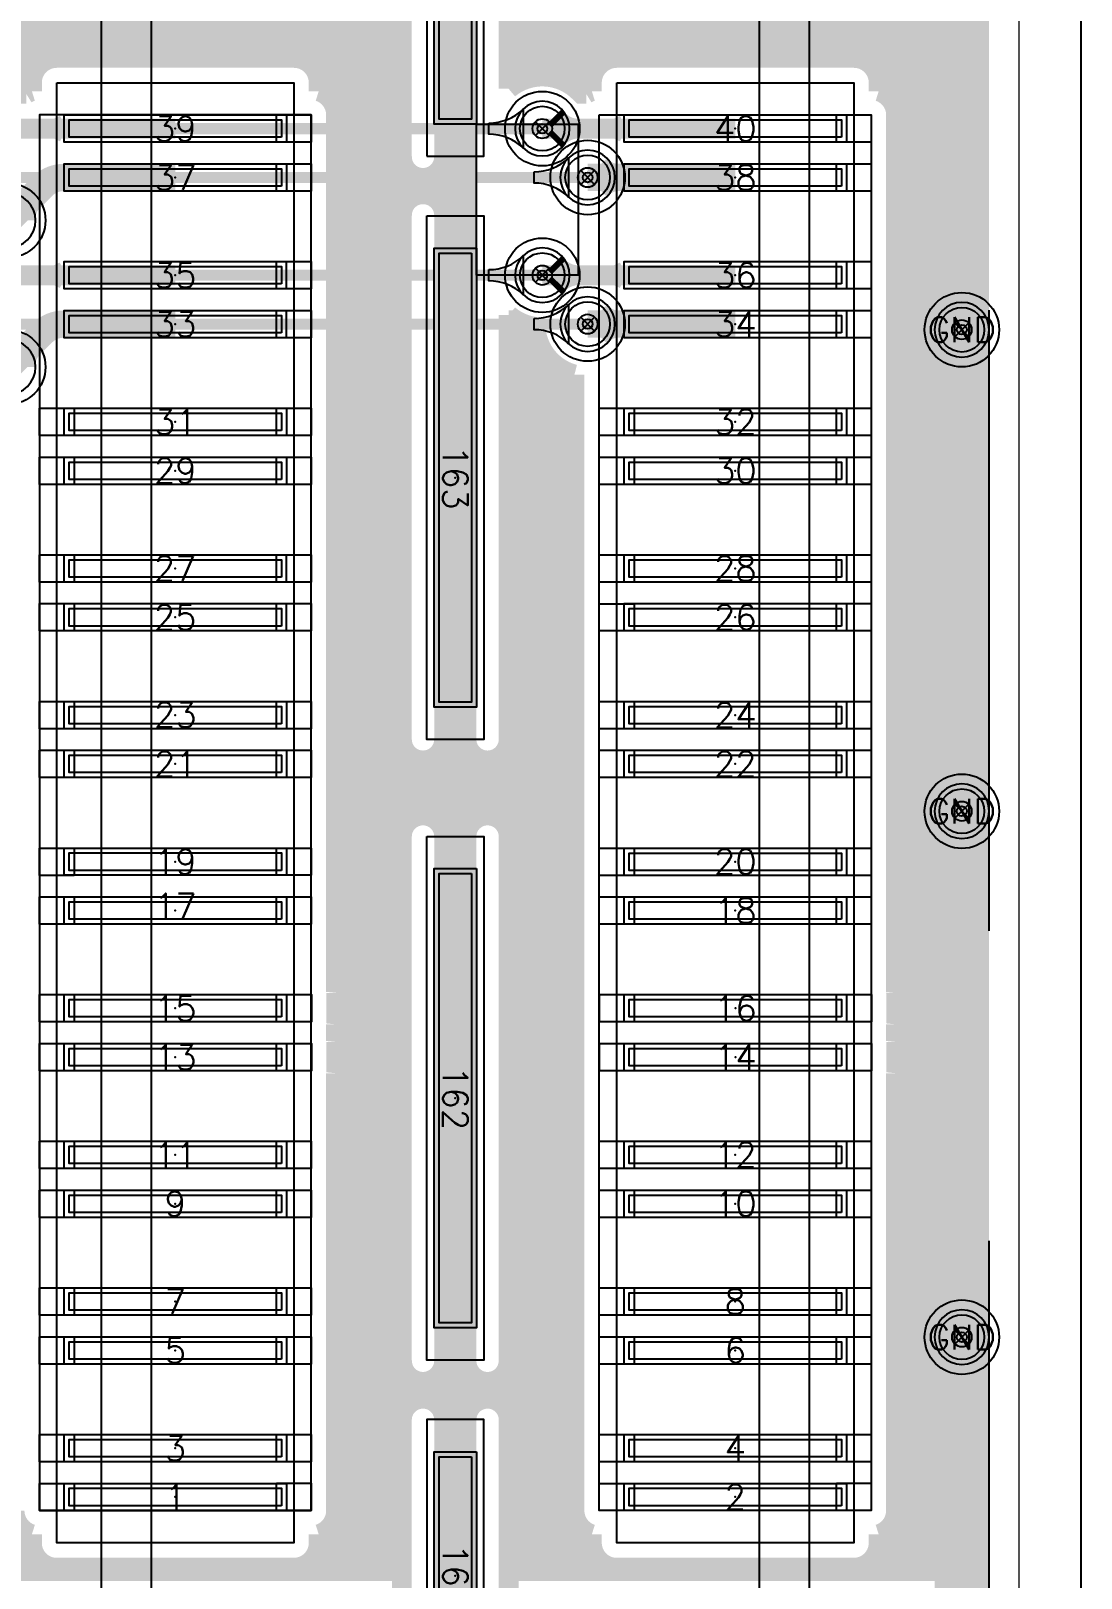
# Model space of a CAD drawing. Header units: inches. Extents: x -0.61 to 6.05, y -1.38 to 3.07.
# Drawn here: x 1.602 to 2.025, y 0.144 to 0.768 of the extents above; entities that cross this region are included whole.
import ezdxf
from ezdxf.enums import TextEntityAlignment as Align

# ---------------------------------------------------------------- set-up
doc = ezdxf.new("R2010")
doc.units = ezdxf.units.IN
doc.header["$MEASUREMENT"] = 0
for name, pattern in [('DASHED2', [0.375, 0.25, -0.125]), ('FILLPOLY', [101, 100, 1]), ('FILLPOLYEX', [101, 100, 1]), ('FILLPOLYIN', [101, 100, 1])]:
    doc.linetypes.add(name, pattern=pattern)
for name, color, linetype in [('COM-FS', 7, 'Continuous'), ('FAB', 5, 'Continuous'), ('GE-FS', 5, 'Continuous'), ('GP-FS', 5, 'Continuous'), ('guide_4mil', 7, 'Continuous'), ('HOL', 3, 'Continuous'), ('KO-FS', 7, 'Continuous'), ('LND-FS', 5, 'Continuous'), ('MSK-FS', 6, 'Continuous'), ('NET', 7, 'Continuous'), ('NUM-FS', 7, 'Continuous'), ('PAD-CM', 14, 'Continuous'), ('PCB', 6, 'Continuous'), ('POP-CM', 5, 'Continuous'), ('POP_OUTLINE', 7, 'Continuous'), ('PST-FS', 30, 'Continuous'), ('REF-FS', 7, 'Continuous'), ('scratch', 252, 'DASHED2'), ('STF-01-NS', 30, 'Continuous'), ('TEA-FS', 143, 'Continuous'), ('TEA-NS', 13, 'Continuous'), ('TIE-FS', 5, 'Continuous'), ('TRA-FS', 5, 'Continuous'), ('TRA-NS', 1, 'Continuous'), ('VIA', 7, 'Continuous')]:
    doc.layers.add(name, color=color, linetype=linetype)
doc.styles.get("Standard").update_dxf_attribs({"font": 'romans.shx'})

# ---------------------------------------------------------------- blocks, each defined once
blk = doc.blocks.new('LND-FS-4-D0895-D011')
at = {"layer": 'LND-FS', "linetype": 'Continuous'}
blk.add_lwpolyline([(-0.04475, -0.0055), (0.04475, -0.0055), (0.04475, 0.0055), (-0.04475, 0.0055)], close=True, dxfattribs=at)
blk.add_point((0, 0), dxfattribs=at)
at = {"layer": 'PST-FS', "linetype": 'Continuous'}
blk.add_lwpolyline([(-0.04275, -0.0035), (0.04275, -0.0035), (0.04275, 0.0035), (-0.04275, 0.0035)], close=True, dxfattribs=at)
blk = doc.blocks.new('LND-FS-4-D1-D017')
at = {"layer": 'LND-FS', "linetype": 'Continuous'}
blk.add_lwpolyline([(-0.05, -0.0085), (0.05, -0.0085), (0.05, 0.0085), (-0.05, 0.0085)], close=True, dxfattribs=at)
blk.add_point((0, 0), dxfattribs=at)
at = {"layer": 'PST-FS', "linetype": 'Continuous'}
blk.add_lwpolyline([(-0.048, -0.0065), (0.048, -0.0065), (0.048, 0.0065), (-0.048, 0.0065)], close=True, dxfattribs=at)
blk = doc.blocks.new('LND-FS-4-D185-D017')
at = {"layer": 'LND-FS', "linetype": 'Continuous'}
blk.add_lwpolyline([(-0.0925, -0.0085), (0.0925, -0.0085), (0.0925, 0.0085), (-0.0925, 0.0085)], close=True, dxfattribs=at)
blk.add_point((0, 0), dxfattribs=at)
at = {"layer": 'PST-FS', "linetype": 'Continuous'}
blk.add_lwpolyline([(-0.0905, -0.0065), (0.0905, -0.0065), (0.0905, 0.0065), (-0.0905, 0.0065)], close=True, dxfattribs=at)
blk = doc.blocks.new('PIN-FS-V')
at = {"layer": 'NUM-FS', "linetype": 'Continuous'}
blk.add_attdef('PIN', text='', height=0.03, dxfattribs=at).set_placement((0, 0), align=Align.MIDDLE)
blk = doc.blocks.new('ASP-122953-01-FS')
at = {"layer": 'COM-FS'}
blk.add_lwpolyline([(-1.20625, 0.1425), (1.20625, 0.1425), (1.20625, -0.1425), (-1.20625, -0.1425), (-1.20625, 0.1425)], dxfattribs=at)
blk.add_lwpolyline([(-1.18625, -0.1225), (1.18625, -0.1225), (1.18625, 0.0725), (1.13625, 0.1225), (-1.13625, 0.1225), (-1.18625, 0.0725)], close=True, dxfattribs=at)
at = {"layer": 'MSK-FS'}
for points in [[(0.50336, 0.065), (0.50336, 0.1605), (1.09167, 0.1605), (1.09167, 0.065)], [(0.533, -0.0115), (0.533, 0.0115), (0.407, 0.0115), (0.407, -0.0115)], [(0.557, -0.0115), (0.557, 0.0115), (0.768, 0.0115), (0.768, -0.0115)], [(0.807, -0.0115), (0.807, 0.0115), (1.018, 0.0115), (1.018, -0.0115)], [(1.168, -0.0115), (1.168, 0.0115), (1.042, 0.0115), (1.042, -0.0115)], [(0.50336, -0.1605), (0.50336, -0.065), (1.09167, -0.065), (1.09167, -0.1605)]]:
    blk.add_lwpolyline(points, close=True, dxfattribs=at)
at = {"layer": 'LND-FS', "xscale": -1}
for name, p, rotation in [('LND-FS-4-D0895-D011', (0.52186, 0.11275), 90), ('LND-FS-4-D0895-D011', (0.54154, 0.11275), 90), ('LND-FS-4-D0895-D011', (0.58093, 0.11275), 90), ('LND-FS-4-D0895-D011', (0.60061, 0.11275), 90), ('LND-FS-4-D0895-D011', (0.64, 0.11275), 90), ('LND-FS-4-D0895-D011', (0.65969, 0.11275), 90), ('LND-FS-4-D0895-D011', (0.69907, 0.11275), 90), ('LND-FS-4-D0895-D011', (0.71875, 0.11275), 90), ('LND-FS-4-D0895-D011', (0.75814, 0.11275), 90), ('LND-FS-4-D0895-D011', (0.77782, 0.11275), 90), ('LND-FS-4-D0895-D011', (0.81721, 0.11275), 90), ('LND-FS-4-D0895-D011', (0.83689, 0.11275), 90), ('LND-FS-4-D0895-D011', (0.87628, 0.1128), 90), ('LND-FS-4-D0895-D011', (0.89596, 0.1128), 90), ('LND-FS-4-D0895-D011', (0.93534, 0.11275), 90), ('LND-FS-4-D0895-D011', (0.95503, 0.11275), 90), ('LND-FS-4-D0895-D011', (0.99441, 0.11275), 90), ('LND-FS-4-D0895-D011', (1.0141, 0.11275), 90), ('LND-FS-4-D0895-D011', (1.05348, 0.11275), 90), ('LND-FS-4-D0895-D011', (1.07317, 0.11275), 90), ('LND-FS-4-D1-D017', (0.47, 0), 180), ('LND-FS-4-D185-D017', (0.6625, 0), 180), ('LND-FS-4-D185-D017', (0.9125, 0), 180), ('LND-FS-4-D1-D017', (1.105, 0), 180), ('LND-FS-4-D0895-D011', (0.52186, -0.11275), 90), ('LND-FS-4-D0895-D011', (0.54154, -0.11275), 90), ('LND-FS-4-D0895-D011', (0.58093, -0.1128), 90), ('LND-FS-4-D0895-D011', (0.60062, -0.1128), 90), ('LND-FS-4-D0895-D011', (0.64, -0.11275), 90), ('LND-FS-4-D0895-D011', (0.65969, -0.11275), 90), ('LND-FS-4-D0895-D011', (0.69907, -0.1128), 90), ('LND-FS-4-D0895-D011', (0.71875, -0.1128), 90), ('LND-FS-4-D0895-D011', (0.75813, -0.11275), 90), ('LND-FS-4-D0895-D011', (0.77782, -0.11275), 90), ('LND-FS-4-D0895-D011', (0.8172, -0.11275), 90), ('LND-FS-4-D0895-D011', (0.83689, -0.11275), 90), ('LND-FS-4-D0895-D011', (0.87628, -0.11275), 90), ('LND-FS-4-D0895-D011', (0.89596, -0.11275), 90), ('LND-FS-4-D0895-D011', (0.93534, -0.11275), 90), ('LND-FS-4-D0895-D011', (0.95503, -0.11275), 90), ('LND-FS-4-D0895-D011', (0.99441, -0.11275), 90), ('LND-FS-4-D0895-D011', (1.0141, -0.11275), 90), ('LND-FS-4-D0895-D011', (1.05348, -0.11275), 90), ('LND-FS-4-D0895-D011', (1.07317, -0.11275), 90)]:
    blk.add_blockref(name, p, dxfattribs=dict(at, rotation=rotation))
at = {"layer": 'NUM-FS'}
ref = blk.add_blockref('PIN-FS-V', (0.52186, 0.11275), dxfattribs=dict(at, xscale=-1, rotation=270))
ref.add_attrib('PIN', '40', dxfattribs={"height": 0.01, "rotation": 90}).set_placement((0.52186, 0.11275), align=Align.MIDDLE)
ref = blk.add_blockref('PIN-FS-V', (0.54154, 0.11275), dxfattribs=dict(at, xscale=-1, rotation=270))
ref.add_attrib('PIN', '38', dxfattribs={"height": 0.01, "rotation": 90}).set_placement((0.54154, 0.11275), align=Align.MIDDLE)
ref = blk.add_blockref('PIN-FS-V', (0.58093, 0.11275), dxfattribs=dict(at, xscale=-1, rotation=270))
ref.add_attrib('PIN', '36', dxfattribs={"height": 0.01, "rotation": 90}).set_placement((0.58093, 0.11275), align=Align.MIDDLE)
ref = blk.add_blockref('PIN-FS-V', (0.60061, 0.11275), dxfattribs=dict(at, xscale=-1, rotation=270))
ref.add_attrib('PIN', '34', dxfattribs={"height": 0.01, "rotation": 90}).set_placement((0.60061, 0.11275), align=Align.MIDDLE)
ref = blk.add_blockref('PIN-FS-V', (0.64, 0.11275), dxfattribs=dict(at, xscale=-1, rotation=270))
ref.add_attrib('PIN', '32', dxfattribs={"height": 0.01, "rotation": 90}).set_placement((0.64, 0.11275), align=Align.MIDDLE)
ref = blk.add_blockref('PIN-FS-V', (0.65969, 0.11275), dxfattribs=dict(at, xscale=-1, rotation=270))
ref.add_attrib('PIN', '30', dxfattribs={"height": 0.01, "rotation": 90}).set_placement((0.65969, 0.11275), align=Align.MIDDLE)
ref = blk.add_blockref('PIN-FS-V', (0.69907, 0.11275), dxfattribs=dict(at, xscale=-1, rotation=270))
ref.add_attrib('PIN', '28', dxfattribs={"height": 0.01, "rotation": 90}).set_placement((0.69907, 0.11275), align=Align.MIDDLE)
ref = blk.add_blockref('PIN-FS-V', (0.71875, 0.11275), dxfattribs=dict(at, xscale=-1, rotation=270))
ref.add_attrib('PIN', '26', dxfattribs={"height": 0.01, "rotation": 90}).set_placement((0.71875, 0.11275), align=Align.MIDDLE)
ref = blk.add_blockref('PIN-FS-V', (0.75814, 0.11275), dxfattribs=dict(at, xscale=-1, rotation=270))
ref.add_attrib('PIN', '24', dxfattribs={"height": 0.01, "rotation": 90}).set_placement((0.75814, 0.11275), align=Align.MIDDLE)
ref = blk.add_blockref('PIN-FS-V', (0.77782, 0.11275), dxfattribs=dict(at, xscale=-1, rotation=270))
ref.add_attrib('PIN', '22', dxfattribs={"height": 0.01, "rotation": 90}).set_placement((0.77782, 0.11275), align=Align.MIDDLE)
ref = blk.add_blockref('PIN-FS-V', (0.81721, 0.11275), dxfattribs=dict(at, xscale=-1, rotation=270))
ref.add_attrib('PIN', '20', dxfattribs={"height": 0.01, "rotation": 90}).set_placement((0.81721, 0.11275), align=Align.MIDDLE)
ref = blk.add_blockref('PIN-FS-V', (0.83689, 0.11275), dxfattribs=dict(at, xscale=-1, rotation=270))
ref.add_attrib('PIN', '18', dxfattribs={"height": 0.01, "rotation": 90}).set_placement((0.83689, 0.11275), align=Align.MIDDLE)
ref = blk.add_blockref('PIN-FS-V', (0.87628, 0.1128), dxfattribs=dict(at, xscale=-1, rotation=270))
ref.add_attrib('PIN', '16', dxfattribs={"height": 0.01, "rotation": 90}).set_placement((0.87628, 0.1128), align=Align.MIDDLE)
ref = blk.add_blockref('PIN-FS-V', (0.89596, 0.1128), dxfattribs=dict(at, xscale=-1, rotation=270))
ref.add_attrib('PIN', '14', dxfattribs={"height": 0.01, "rotation": 90}).set_placement((0.89596, 0.1128), align=Align.MIDDLE)
ref = blk.add_blockref('PIN-FS-V', (0.93534, 0.11275), dxfattribs=dict(at, xscale=-1, rotation=270))
ref.add_attrib('PIN', '12', dxfattribs={"height": 0.01, "rotation": 90}).set_placement((0.93534, 0.11275), align=Align.MIDDLE)
ref = blk.add_blockref('PIN-FS-V', (0.95503, 0.11275), dxfattribs=dict(at, xscale=-1, rotation=270))
ref.add_attrib('PIN', '10', dxfattribs={"height": 0.01, "rotation": 90}).set_placement((0.95503, 0.11275), align=Align.MIDDLE)
ref = blk.add_blockref('PIN-FS-V', (0.99441, 0.11275), dxfattribs=dict(at, xscale=-1, rotation=270))
ref.add_attrib('PIN', '8', dxfattribs={"height": 0.01, "rotation": 90}).set_placement((0.99441, 0.11275), align=Align.MIDDLE)
ref = blk.add_blockref('PIN-FS-V', (1.0141, 0.11275), dxfattribs=dict(at, xscale=-1, rotation=270))
ref.add_attrib('PIN', '6', dxfattribs={"height": 0.01, "rotation": 90}).set_placement((1.0141, 0.11275), align=Align.MIDDLE)
ref = blk.add_blockref('PIN-FS-V', (1.05348, 0.11275), dxfattribs=dict(at, xscale=-1, rotation=270))
ref.add_attrib('PIN', '4', dxfattribs={"height": 0.01, "rotation": 90}).set_placement((1.05348, 0.11275), align=Align.MIDDLE)
ref = blk.add_blockref('PIN-FS-V', (1.07317, 0.11275), dxfattribs=dict(at, xscale=-1, rotation=270))
ref.add_attrib('PIN', '2', dxfattribs={"height": 0.01, "rotation": 90}).set_placement((1.07317, 0.11275), align=Align.MIDDLE)
ref = blk.add_blockref('PIN-FS-V', (0.6625, 0), dxfattribs=dict(at, xscale=-1))
ref.add_attrib('PIN', '163', dxfattribs={"height": 0.01}).set_placement((0.6625, 0), align=Align.MIDDLE)
ref = blk.add_blockref('PIN-FS-V', (0.9125, 0), dxfattribs=dict(at, xscale=-1))
ref.add_attrib('PIN', '162', dxfattribs={"height": 0.01}).set_placement((0.9125, 0), align=Align.MIDDLE)
ref = blk.add_blockref('PIN-FS-V', (1.105, 0), dxfattribs=dict(at, xscale=-1))
ref.add_attrib('PIN', '161', dxfattribs={"height": 0.01}).set_placement((1.105, 0), align=Align.MIDDLE)
ref = blk.add_blockref('PIN-FS-V', (0.52186, -0.11275), dxfattribs=dict(at, xscale=-1, rotation=270))
ref.add_attrib('PIN', '39', dxfattribs={"height": 0.01, "rotation": 90}).set_placement((0.52186, -0.11275), align=Align.MIDDLE)
ref = blk.add_blockref('PIN-FS-V', (0.54154, -0.11275), dxfattribs=dict(at, xscale=-1, rotation=270))
ref.add_attrib('PIN', '37', dxfattribs={"height": 0.01, "rotation": 90}).set_placement((0.54154, -0.11275), align=Align.MIDDLE)
ref = blk.add_blockref('PIN-FS-V', (0.58093, -0.1128), dxfattribs=dict(at, xscale=-1, rotation=270))
ref.add_attrib('PIN', '35', dxfattribs={"height": 0.01, "rotation": 90}).set_placement((0.58093, -0.1128), align=Align.MIDDLE)
ref = blk.add_blockref('PIN-FS-V', (0.60062, -0.1128), dxfattribs=dict(at, xscale=-1, rotation=270))
ref.add_attrib('PIN', '33', dxfattribs={"height": 0.01, "rotation": 90}).set_placement((0.60062, -0.1128), align=Align.MIDDLE)
ref = blk.add_blockref('PIN-FS-V', (0.65969, -0.11275), dxfattribs=dict(at, xscale=-1, rotation=270))
ref.add_attrib('PIN', '29', dxfattribs={"height": 0.01, "rotation": 90}).set_placement((0.65969, -0.11275), align=Align.MIDDLE)
ref = blk.add_blockref('PIN-FS-V', (0.69907, -0.1128), dxfattribs=dict(at, xscale=-1, rotation=270))
ref.add_attrib('PIN', '27', dxfattribs={"height": 0.01, "rotation": 90}).set_placement((0.69907, -0.1128), align=Align.MIDDLE)
ref = blk.add_blockref('PIN-FS-V', (0.71875, -0.1128), dxfattribs=dict(at, xscale=-1, rotation=270))
ref.add_attrib('PIN', '25', dxfattribs={"height": 0.01, "rotation": 90}).set_placement((0.71875, -0.1128), align=Align.MIDDLE)
ref = blk.add_blockref('PIN-FS-V', (0.75805, -0.11275), dxfattribs=dict(at, xscale=-1, rotation=270))
ref.add_attrib('PIN', '23', dxfattribs={"height": 0.01, "rotation": 90}).set_placement((0.75805, -0.11275), align=Align.MIDDLE)
ref = blk.add_blockref('PIN-FS-V', (0.8172, -0.11275), dxfattribs=dict(at, xscale=-1, rotation=270))
ref.add_attrib('PIN', '19', dxfattribs={"height": 0.01, "rotation": 90}).set_placement((0.8172, -0.11275), align=Align.MIDDLE)
ref = blk.add_blockref('PIN-FS-V', (0.83497, -0.11275), dxfattribs=dict(at, xscale=-1, rotation=270))
ref.add_attrib('PIN', '17', dxfattribs={"height": 0.01, "rotation": 90}).set_placement((0.83497, -0.11275), align=Align.MIDDLE)
ref = blk.add_blockref('PIN-FS-V', (0.87628, -0.11275), dxfattribs=dict(at, xscale=-1, rotation=270))
ref.add_attrib('PIN', '15', dxfattribs={"height": 0.01, "rotation": 90}).set_placement((0.87628, -0.11275), align=Align.MIDDLE)
ref = blk.add_blockref('PIN-FS-V', (0.89596, -0.11275), dxfattribs=dict(at, xscale=-1, rotation=270))
ref.add_attrib('PIN', '13', dxfattribs={"height": 0.01, "rotation": 90}).set_placement((0.89596, -0.11275), align=Align.MIDDLE)
ref = blk.add_blockref('PIN-FS-V', (0.64, -0.11275), dxfattribs=dict(at, xscale=-1, rotation=270))
ref.add_attrib('PIN', '31', dxfattribs={"height": 0.01, "rotation": 90}).set_placement((0.64, -0.11275), align=Align.MIDDLE)
ref = blk.add_blockref('PIN-FS-V', (0.77782, -0.11275), dxfattribs=dict(at, xscale=-1, rotation=270))
ref.add_attrib('PIN', '21', dxfattribs={"height": 0.01, "rotation": 90}).set_placement((0.77782, -0.11275), align=Align.MIDDLE)
ref = blk.add_blockref('PIN-FS-V', (0.93534, -0.11275), dxfattribs=dict(at, xscale=-1, rotation=270))
ref.add_attrib('PIN', '11', dxfattribs={"height": 0.01, "rotation": 90}).set_placement((0.93534, -0.11275), align=Align.MIDDLE)
ref = blk.add_blockref('PIN-FS-V', (0.95503, -0.11275), dxfattribs=dict(at, xscale=-1, rotation=270))
ref.add_attrib('PIN', '9', dxfattribs={"height": 0.01, "rotation": 90}).set_placement((0.95503, -0.11275), align=Align.MIDDLE)
ref = blk.add_blockref('PIN-FS-V', (0.99441, -0.11275), dxfattribs=dict(at, xscale=-1, rotation=270))
ref.add_attrib('PIN', '7', dxfattribs={"height": 0.01, "rotation": 90}).set_placement((0.99441, -0.11275), align=Align.MIDDLE)
ref = blk.add_blockref('PIN-FS-V', (1.0141, -0.11275), dxfattribs=dict(at, xscale=-1, rotation=270))
ref.add_attrib('PIN', '5', dxfattribs={"height": 0.01, "rotation": 90}).set_placement((1.0141, -0.11275), align=Align.MIDDLE)
ref = blk.add_blockref('PIN-FS-V', (1.05348, -0.11275), dxfattribs=dict(at, xscale=-1, rotation=270))
ref.add_attrib('PIN', '3', dxfattribs={"height": 0.01, "rotation": 90}).set_placement((1.05348, -0.11275), align=Align.MIDDLE)
ref = blk.add_blockref('PIN-FS-V', (1.07317, -0.11275), dxfattribs=dict(at, xscale=-1, rotation=270))
ref.add_attrib('PIN', '1', dxfattribs={"height": 0.01, "rotation": 90}).set_placement((1.07317, -0.11275), align=Align.MIDDLE)
at = {"layer": 'REF-FS'}
blk.add_attdef('REF', text='', height=0.03, dxfattribs=at).set_placement((0, 0), align=Align.MIDDLE)
blk = doc.blocks.new('PAD-CM-0-D022')
at = {"layer": 'PAD-CM', "linetype": 'Continuous'}
blk.add_lwpolyline([(-0.011, 0, 1), (0.011, 0, 1)], format="xyb", close=True, dxfattribs=at)
blk.add_point((0, 0), dxfattribs=at)
blk = doc.blocks.new('HOL-D0079')
at = {"layer": 'HOL', "linetype": 'Continuous'}
blk.add_circle((0, 0), 0.00395, dxfattribs=at)
blk = doc.blocks.new('VIA-D0079-D022')
at = {"layer": 'guide_4mil', "linetype": 'Continuous'}
blk.add_circle((0, 0), 0.015, dxfattribs=at)
at = {"layer": 'HOL', "linetype": 'Continuous'}
blk.add_blockref('HOL-D0079', (0, 0), dxfattribs=at)
at = {"layer": 'PAD-CM', "linetype": 'Continuous'}
blk.add_blockref('PAD-CM-0-D022', (0, 0), dxfattribs=at)
at = {"layer": 'NET', "linetype": 'Continuous'}
blk.add_attdef('NET', text='', height=0.02, dxfattribs=at).set_placement((0, 0), align=Align.MIDDLE)
blk = doc.blocks.new('TEA-FS-D007-90D-D008-D011')
at = {"layer": 'TEA-FS', "const_width": 0.008}
for points in [[(0.00495, 0.00495), (0.00668, 0.00322, 0.198912), (0.01446, 0)], [(0.00495, -0.00495), (0.00668, -0.00322, -0.198912), (0.01446, 0)]]:
    blk.add_lwpolyline(points, format="xyb", dxfattribs=at)
blk = doc.blocks.new('TEA-FS-D0055-90D-D011-D011')
at = {"layer": 'TEA-FS', "const_width": 0.011}
for points in [[(0.00389, 0.00389), (0.00456, 0.00322, 0.198912), (0.01233, 0)], [(0.00389, -0.00389), (0.00456, -0.00322, -0.198912), (0.01233, 0)]]:
    blk.add_lwpolyline(points, format="xyb", dxfattribs=at)
blk = doc.blocks.new('TEA-FS-D00165-50D-D008-D0056')
at = {"layer": 'TEA-FS', "const_width": 0.008}
for points in [[(0.0007, 0.0015), (0.00278, 0.00053, 0.109518), (0.00517, 0)], [(0.0007, -0.0015), (0.00278, -0.00053, -0.109518), (0.00517, 0)]]:
    blk.add_lwpolyline(points, format="xyb", dxfattribs=at)
blk = doc.blocks.new('EXT_10')
at = {"layer": 'TRA-FS'}
blk.add_lwpolyline([(0, 0.0055), (0.014, 0.0055), (0.014, -0.0055), (0, -0.0055)], close=True, dxfattribs=at)
blk = doc.blocks.new('TBL-SYM12')
for p, q in [((-0.354, -0.354), (0.354, 0.354)), ((-0.354, 0.354), (0.354, -0.354))]:
    blk.add_line(p, q)
blk.add_circle((0, 0), 0.25)

msp = doc.modelspace()

# ---------------------------------------------------------------- linework, layer by layer
at = {"layer": 'GE-FS', "const_width": 0.008}
for points in [[(1.97, 2.484, -0.414214), (1.984, 2.47), (1.984, 0.03, -0.414214), (1.97, 0.016), (0.03, 0.016, -0.414214), (0.016, 0.03), (0.016, 2.47, -0.414214), (0.03, 2.484)], [(1.7845, 0.453), (1.7615, 0.453, 0.414214), (1.7515, 0.443), (1.7515, 0.232, 0.414214), (1.7615, 0.222), (1.7845, 0.222, 0.414214), (1.7945, 0.232), (1.7945, 0.443, 0.414214)], [(1.7845, 0.218), (1.7615, 0.218, 0.414214), (1.7515, 0.208), (1.7515, 0.082, 0.414214), (1.7615, 0.072), (1.7845, 0.072, 0.414214), (1.7945, 0.082), (1.7945, 0.208, 0.414214)]]:
    msp.add_lwpolyline(points, format="xyb", close=True, dxfattribs=at)
for points in [[(1.7515, 0.843), (1.7515, 0.717, 0.414214), (1.7615, 0.707), (1.7715, 0.707), (1.7715, 0.703), (1.7615, 0.703, 0.414214), (1.7515, 0.693), (1.7515, 0.482, 0.414214), (1.7615, 0.472), (1.7845, 0.472, 0.414214), (1.7945, 0.482), (1.7945, 0.65303, 0.143819), (1.80533, 0.64825, 0.326301), (1.821, 0.62907), (1.821, 0.17133, 0.327538), (1.828, 0.16179), (1.828, 0.15833, 0.414214), (1.838, 0.14833), (1.9335, 0.14833, 0.414214), (1.9435, 0.15833), (1.9435, 0.1618, 0.327538), (1.9505, 0.17134), (1.9505, 0.34754, 0.025016), (1.95055, 0.34854), (1.95055, 0.35954, 0.025016), (1.9505, 0.36054), (1.9505, 0.36723, 0.025016), (1.95055, 0.36822), (1.95055, 0.37922, 0.025016), (1.9505, 0.38022), (1.9505, 0.73364, 0.327538), (1.9435, 0.74318), (1.9435, 0.74664, 0.414214), (1.9335, 0.75664), (1.838, 0.75664, 0.414214), (1.828, 0.74664), (1.828, 0.74318, 0.062611), (1.82573, 0.74214), (1.82375, 0.74214), (1.8229, 0.74299, 0.389847), (1.7945, 0.74418), (1.7945, 0.843, 0.414214)], [(1.5955, 0.17133, 0.327538), (1.6025, 0.16179), (1.6025, 0.15833, 0.414214), (1.6125, 0.14833), (1.708, 0.14833, 0.414214), (1.718, 0.15833), (1.718, 0.16179, 0.327538), (1.725, 0.17133), (1.725, 0.17134), (1.725, 0.34754, 0.025016), (1.72505, 0.34854), (1.72505, 0.35954, 0.025016), (1.725, 0.36054), (1.725, 0.36723, 0.025016), (1.72505, 0.36823), (1.72505, 0.37923, 0.025016), (1.725, 0.38023), (1.725, 0.73364, 0.327538), (1.718, 0.74318), (1.718, 0.74664, 0.414214), (1.708, 0.75664), (1.6125, 0.75664, 0.414214), (1.6025, 0.74664), (1.6025, 0.74318, 0.062611), (1.60023, 0.74214), (1.59251, 0.74214, 0.119528)]]:
    msp.add_lwpolyline(points, format="xyb", dxfattribs=at)
at = {"layer": 'GP-FS', "const_width": 0.008}
for points in [[(0.016, 0.77), (1.7515, 0.77)], [(1.7945, 0.77), (1.984, 0.77)], [(0.016, 0.763), (1.7515, 0.763)], [(1.7945, 0.763), (1.984, 0.763)], [(0.016, 0.756), (1.60898, 0.756)], [(1.71152, 0.756), (1.7515, 0.756)], [(1.7945, 0.756), (1.83448, 0.756)], [(1.93702, 0.756), (1.984, 0.756)], [(0.17776, 0.749), (1.60278, 0.749)], [(1.71772, 0.749), (1.7515, 0.749)], [(1.7945, 0.749), (1.80562, 0.749)], [(1.81048, 0.749), (1.82828, 0.749)], [(1.94322, 0.749), (1.984, 0.749)], [(1.72049, 0.742), (1.7515, 0.742)], [(1.94599, 0.742), (1.984, 0.742)], [(1.72491, 0.735), (1.7515, 0.735)], [(1.95041, 0.735), (1.984, 0.735)], [(1.725, 0.728), (1.7515, 0.728)], [(1.9505, 0.728), (1.984, 0.728)], [(1.725, 0.721), (1.7515, 0.721)], [(1.9505, 0.721), (1.984, 0.721)], [(1.725, 0.714), (1.75196, 0.714)], [(1.9505, 0.714), (1.984, 0.714)], [(1.725, 0.707), (1.7615, 0.707)], [(1.9505, 0.707), (1.984, 0.707)], [(1.725, 0.7), (1.75436, 0.7)], [(1.9505, 0.7), (1.984, 0.7)], [(1.725, 0.693), (1.7515, 0.693)], [(1.9505, 0.693), (1.984, 0.693)], [(1.725, 0.686), (1.7515, 0.686)], [(1.9505, 0.686), (1.984, 0.686)], [(1.725, 0.679), (1.7515, 0.679)], [(1.9505, 0.679), (1.984, 0.679)], [(1.725, 0.672), (1.7515, 0.672)], [(1.9505, 0.672), (1.984, 0.672)], [(1.725, 0.665), (1.7515, 0.665)], [(1.9505, 0.665), (1.984, 0.665)], [(1.725, 0.658), (1.7515, 0.658)], [(1.9505, 0.658), (1.984, 0.658)], [(1.725, 0.651), (1.7515, 0.651)], [(1.7945, 0.651), (1.79736, 0.651)], [(1.9505, 0.651), (1.984, 0.651)], [(1.725, 0.644), (1.7515, 0.644)], [(1.7945, 0.644), (1.806, 0.644)], [(1.9505, 0.644), (1.984, 0.644)], [(1.725, 0.637), (1.7515, 0.637)], [(1.7945, 0.637), (1.80934, 0.637)], [(1.9505, 0.637), (1.984, 0.637)], [(1.725, 0.63), (1.7515, 0.63)], [(1.7945, 0.63), (1.81823, 0.63)], [(1.9505, 0.63), (1.984, 0.63)], [(1.725, 0.623), (1.7515, 0.623)], [(1.7945, 0.623), (1.821, 0.623)], [(1.9505, 0.623), (1.984, 0.623)], [(1.725, 0.616), (1.7515, 0.616)], [(1.7945, 0.616), (1.821, 0.616)], [(1.9505, 0.616), (1.984, 0.616)], [(1.725, 0.609), (1.7515, 0.609)], [(1.7945, 0.609), (1.821, 0.609)], [(1.9505, 0.609), (1.984, 0.609)], [(1.725, 0.602), (1.7515, 0.602)], [(1.7945, 0.602), (1.821, 0.602)], [(1.9505, 0.602), (1.984, 0.602)], [(1.725, 0.595), (1.7515, 0.595)], [(1.7945, 0.595), (1.821, 0.595)], [(1.9505, 0.595), (1.984, 0.595)], [(1.725, 0.588), (1.7515, 0.588)], [(1.7945, 0.588), (1.821, 0.588)], [(1.9505, 0.588), (1.984, 0.588)], [(1.725, 0.581), (1.7515, 0.581)], [(1.7945, 0.581), (1.821, 0.581)], [(1.9505, 0.581), (1.984, 0.581)], [(1.725, 0.574), (1.7515, 0.574)], [(1.7945, 0.574), (1.821, 0.574)], [(1.9505, 0.574), (1.984, 0.574)], [(1.725, 0.567), (1.7515, 0.567)], [(1.7945, 0.567), (1.821, 0.567)], [(1.9505, 0.567), (1.984, 0.567)], [(1.725, 0.56), (1.7515, 0.56)], [(1.7945, 0.56), (1.821, 0.56)], [(1.9505, 0.56), (1.984, 0.56)], [(1.725, 0.553), (1.7515, 0.553)], [(1.7945, 0.553), (1.821, 0.553)], [(1.9505, 0.553), (1.984, 0.553)], [(1.725, 0.546), (1.7515, 0.546)], [(1.7945, 0.546), (1.821, 0.546)], [(1.9505, 0.546), (1.984, 0.546)], [(1.725, 0.539), (1.7515, 0.539)], [(1.7945, 0.539), (1.821, 0.539)], [(1.9505, 0.539), (1.984, 0.539)], [(1.725, 0.532), (1.7515, 0.532)], [(1.7945, 0.532), (1.821, 0.532)], [(1.9505, 0.532), (1.984, 0.532)], [(1.725, 0.525), (1.7515, 0.525)], [(1.7945, 0.525), (1.821, 0.525)], [(1.9505, 0.525), (1.984, 0.525)], [(1.725, 0.518), (1.7515, 0.518)], [(1.7945, 0.518), (1.821, 0.518)], [(1.9505, 0.518), (1.984, 0.518)], [(1.725, 0.511), (1.7515, 0.511)], [(1.7945, 0.511), (1.821, 0.511)], [(1.9505, 0.511), (1.984, 0.511)], [(1.725, 0.504), (1.7515, 0.504)], [(1.7945, 0.504), (1.821, 0.504)], [(1.9505, 0.504), (1.984, 0.504)], [(1.725, 0.497), (1.7515, 0.497)], [(1.7945, 0.497), (1.821, 0.497)], [(1.9505, 0.497), (1.984, 0.497)], [(1.725, 0.49), (1.7515, 0.49)], [(1.7945, 0.49), (1.821, 0.49)], [(1.9505, 0.49), (1.984, 0.49)], [(1.725, 0.483), (1.7515, 0.483)], [(1.7945, 0.483), (1.821, 0.483)], [(1.9505, 0.483), (1.984, 0.483)], [(1.725, 0.476), (1.7535, 0.476)], [(1.7925, 0.476), (1.821, 0.476)], [(1.9505, 0.476), (1.984, 0.476)], [(1.725, 0.469), (1.821, 0.469)], [(1.9505, 0.469), (1.984, 0.469)], [(1.725, 0.462), (1.821, 0.462)], [(1.9505, 0.462), (1.984, 0.462)], [(1.725, 0.455), (1.821, 0.455)], [(1.9505, 0.455), (1.984, 0.455)], [(1.725, 0.448), (1.75284, 0.448)], [(1.79316, 0.448), (1.821, 0.448)], [(1.9505, 0.448), (1.984, 0.448)], [(1.725, 0.441), (1.7515, 0.441)], [(1.7945, 0.441), (1.821, 0.441)], [(1.9505, 0.441), (1.984, 0.441)], [(1.725, 0.434), (1.7515, 0.434)], [(1.7945, 0.434), (1.821, 0.434)], [(1.9505, 0.434), (1.984, 0.434)], [(1.725, 0.427), (1.7515, 0.427)], [(1.7945, 0.427), (1.821, 0.427)], [(1.9505, 0.427), (1.984, 0.427)], [(1.725, 0.42), (1.7515, 0.42)], [(1.7945, 0.42), (1.821, 0.42)], [(1.9505, 0.42), (1.984, 0.42)], [(1.725, 0.413), (1.7515, 0.413)], [(1.7945, 0.413), (1.821, 0.413)], [(1.9505, 0.413), (1.984, 0.413)], [(1.725, 0.406), (1.7515, 0.406)], [(1.7945, 0.406), (1.821, 0.406)], [(1.9505, 0.406), (1.984, 0.406)], [(1.725, 0.399), (1.7515, 0.399)], [(1.7945, 0.399), (1.821, 0.399)], [(1.9505, 0.399), (1.984, 0.399)], [(1.725, 0.392), (1.7515, 0.392)], [(1.7945, 0.392), (1.821, 0.392)], [(1.9505, 0.392), (1.984, 0.392)], [(1.725, 0.385), (1.7515, 0.385)], [(1.7945, 0.385), (1.821, 0.385)], [(1.9505, 0.385), (1.984, 0.385)], [(1.72505, 0.378), (1.7515, 0.378)], [(1.7945, 0.378), (1.821, 0.378)], [(1.95055, 0.378), (1.984, 0.378)], [(1.72505, 0.371), (1.7515, 0.371)], [(1.7945, 0.371), (1.821, 0.371)], [(1.95055, 0.371), (1.984, 0.371)], [(1.725, 0.364), (1.7515, 0.364)], [(1.7945, 0.364), (1.821, 0.364)], [(1.9505, 0.364), (1.984, 0.364)], [(1.72505, 0.357), (1.7515, 0.357)], [(1.7945, 0.357), (1.821, 0.357)], [(1.95055, 0.357), (1.984, 0.357)], [(1.72505, 0.35), (1.7515, 0.35)], [(1.7945, 0.35), (1.821, 0.35)], [(1.95055, 0.35), (1.984, 0.35)], [(1.725, 0.343), (1.7515, 0.343)], [(1.7945, 0.343), (1.821, 0.343)], [(1.9505, 0.343), (1.984, 0.343)], [(1.725, 0.336), (1.7515, 0.336)], [(1.7945, 0.336), (1.821, 0.336)], [(1.9505, 0.336), (1.984, 0.336)], [(1.725, 0.329), (1.7515, 0.329)], [(1.7945, 0.329), (1.821, 0.329)], [(1.9505, 0.329), (1.984, 0.329)], [(1.725, 0.322), (1.7515, 0.322)], [(1.7945, 0.322), (1.821, 0.322)], [(1.9505, 0.322), (1.984, 0.322)], [(1.725, 0.315), (1.7515, 0.315)], [(1.7945, 0.315), (1.821, 0.315)], [(1.9505, 0.315), (1.984, 0.315)], [(1.725, 0.308), (1.7515, 0.308)], [(1.7945, 0.308), (1.821, 0.308)], [(1.9505, 0.308), (1.984, 0.308)], [(1.725, 0.301), (1.7515, 0.301)], [(1.7945, 0.301), (1.821, 0.301)], [(1.9505, 0.301), (1.984, 0.301)], [(1.725, 0.294), (1.7515, 0.294)], [(1.7945, 0.294), (1.821, 0.294)], [(1.9505, 0.294), (1.984, 0.294)], [(1.725, 0.287), (1.7515, 0.287)], [(1.7945, 0.287), (1.821, 0.287)], [(1.9505, 0.287), (1.984, 0.287)], [(1.725, 0.28), (1.7515, 0.28)], [(1.7945, 0.28), (1.821, 0.28)], [(1.9505, 0.28), (1.984, 0.28)], [(1.725, 0.273), (1.7515, 0.273)], [(1.7945, 0.273), (1.821, 0.273)], [(1.9505, 0.273), (1.984, 0.273)], [(1.725, 0.266), (1.7515, 0.266)], [(1.7945, 0.266), (1.821, 0.266)], [(1.9505, 0.266), (1.984, 0.266)], [(1.725, 0.259), (1.7515, 0.259)], [(1.7945, 0.259), (1.821, 0.259)], [(1.9505, 0.259), (1.984, 0.259)], [(1.725, 0.252), (1.7515, 0.252)], [(1.7945, 0.252), (1.821, 0.252)], [(1.9505, 0.252), (1.984, 0.252)], [(1.725, 0.245), (1.7515, 0.245)], [(1.7945, 0.245), (1.821, 0.245)], [(1.9505, 0.245), (1.984, 0.245)], [(1.725, 0.238), (1.7515, 0.238)], [(1.7945, 0.238), (1.821, 0.238)], [(1.9505, 0.238), (1.984, 0.238)], [(1.725, 0.231), (1.75155, 0.231)], [(1.79445, 0.231), (1.821, 0.231)], [(1.9505, 0.231), (1.984, 0.231)], [(1.725, 0.224), (1.7555, 0.224)], [(1.7905, 0.224), (1.821, 0.224)], [(1.9505, 0.224), (1.984, 0.224)], [(1.725, 0.217), (1.75714, 0.217)], [(1.78886, 0.217), (1.821, 0.217)], [(1.9505, 0.217), (1.984, 0.217)], [(1.725, 0.21), (1.7517, 0.21)], [(1.7943, 0.21), (1.821, 0.21)], [(1.9505, 0.21), (1.984, 0.21)], [(1.725, 0.203), (1.7515, 0.203)], [(1.7945, 0.203), (1.821, 0.203)], [(1.9505, 0.203), (1.984, 0.203)], [(1.725, 0.196), (1.7515, 0.196)], [(1.7945, 0.196), (1.821, 0.196)], [(1.9505, 0.196), (1.984, 0.196)], [(1.725, 0.189), (1.7515, 0.189)], [(1.7945, 0.189), (1.821, 0.189)], [(1.9505, 0.189), (1.984, 0.189)], [(1.725, 0.182), (1.7515, 0.182)], [(1.7945, 0.182), (1.821, 0.182)], [(1.9505, 0.182), (1.984, 0.182)], [(1.725, 0.175), (1.7515, 0.175)], [(1.7945, 0.175), (1.821, 0.175)], [(1.9505, 0.175), (1.984, 0.175)], [(1.72443, 0.168), (1.7515, 0.168)], [(1.7945, 0.168), (1.82157, 0.168)], [(1.94993, 0.168), (1.984, 0.168)], [(0.016, 0.161), (1.6025, 0.161)], [(1.718, 0.161), (1.7515, 0.161)], [(1.7945, 0.161), (1.828, 0.161)], [(1.9435, 0.161), (1.984, 0.161)], [(0.016, 0.154), (1.60349, 0.154)], [(1.71701, 0.154), (1.7515, 0.154)], [(1.7945, 0.154), (1.82899, 0.154)], [(1.94251, 0.154), (1.984, 0.154)], [(0.016, 0.147), (1.7515, 0.147)], [(1.7945, 0.147), (1.984, 0.147)]]:
    msp.add_lwpolyline(points, dxfattribs=at)
at = {"layer": 'KO-FS'}
for points in [[(1.715, 0.73364), (1.6055, 0.73364), (1.6055, 0.17133), (1.715, 0.17133)], [(1.7815, 0.73), (1.82251, 0.73), (1.82251, 0.66907), (1.7815, 0.66907)], [(1.831, 0.73364), (1.9405, 0.73364), (1.9405, 0.17134), (1.831, 0.17133)]]:
    msp.add_lwpolyline(points, close=True, dxfattribs=at)
at = {"layer": 'PCB', "const_width": 0.0005}
msp.add_lwpolyline([(2, 0.03), (2, 2.47, 0.414214), (1.97, 2.5), (0.03, 2.5, 0.414214), (0, 2.47), (0, 0.03, 0.414214), (0.03, 0), (1.97, 0, 0.414214)], format="xyb", close=True, dxfattribs=at)
at = {"layer": 'POP-CM', "linetype": 'FILLPOLYIN'}
for centre in [(1.80805, 0.72814), (1.8263, 0.70846), (1.80805, 0.66907), (1.8263, 0.64939), (1.977, 0.64712), (1.977, 0.45312), (1.977, 0.24123)]:
    msp.add_circle(centre, 0.009, dxfattribs=at)
at = {"layer": 'POP_OUTLINE', "linetype": 'FILLPOLYEX'}
msp.add_lwpolyline([(2.025, 0.03), (2.025, 2.47, 0.414214), (1.97, 2.525), (0.03, 2.525, 0.414214), (-0.025, 2.47), (-0.025, 0.03, 0.414214), (0.03, -0.025), (1.97, -0.025, 0.414214)], format="xyb", close=True, dxfattribs=at)
at = {"layer": 'scratch'}
msp.add_lwpolyline([(1.988, 0.03), (1.988, 2.47, 0.414214), (1.97, 2.488), (0.03, 2.488, 0.414214), (0.012, 2.47), (0.012, 0.03, 0.414214), (0.03, 0.012), (1.97, 0.012, 0.414214)], format="xyb", close=True, dxfattribs=at)
at = {"layer": 'STF-01-NS', "const_width": 0.0005}
msp.add_lwpolyline([(1.543, 2.8), (2, 2.8), (2, -0.3), (1.543, -0.3)], close=True, dxfattribs=at)
at = {"layer": 'TEA-NS', "linetype": 'FILLPOLY'}
for points in [[(1.78647, 0.73039, 0.194976), (1.80039, 0.73604), (1.80039, 0.72025, 0.194976), (1.78647, 0.72589)], [(1.80471, 0.71071, 0.194976), (1.81864, 0.71635), (1.81864, 0.70056, 0.194976), (1.80471, 0.70621)], [(1.78647, 0.67132, 0.194976), (1.80039, 0.67697), (1.80039, 0.66118, 0.194976), (1.78647, 0.66682)], [(1.80471, 0.65164, 0.194976), (1.81864, 0.65728), (1.81864, 0.64149, 0.194976), (1.80471, 0.64714)]]:
    msp.add_lwpolyline(points, format="xyb", close=True, dxfattribs=at)
at = {"layer": 'TIE-FS', "const_width": 0.017}
msp.add_lwpolyline([(1.773, 2.43207), (1.773, 0.05381)], dxfattribs=at)
at = {"layer": 'TIE-FS', "const_width": 0.006}
for points in [[(1.76751, 0.7168, -1), (1.75249, 0.7168)], [(1.76751, 0.6932, 1), (1.75249, 0.6932)], [(1.76751, 0.48209, -1), (1.75249, 0.48209)], [(1.77849, 0.48209, 1), (1.79351, 0.48209)], [(1.76751, 0.44291, 1), (1.75249, 0.44291)], [(1.77849, 0.44291, -1), (1.79351, 0.44291)], [(1.76751, 0.23172, -1), (1.75249, 0.23172)], [(1.77849, 0.23172, 1), (1.79351, 0.23172)], [(1.76751, 0.20791, 1), (1.75249, 0.20791)], [(1.77849, 0.20791, -1), (1.79351, 0.20791)]]:
    msp.add_lwpolyline(points, format="xyb", dxfattribs=at)
at = {"layer": 'TRA-FS', "const_width": 0.008}
for points in [[(1.6602, 0.72814), (1.65508, 0.72814), (1.59251, 0.72814, 0.119528), (1.58151, 0.72547), (1.58035, 0.72488), (1.5675, 0.71825)], [(1.6602, 0.66907), (1.65503, 0.66907), (1.59251, 0.66907, 0.119528), (1.58151, 0.66641), (1.58035, 0.66581), (1.5675, 0.65919)]]:
    msp.add_lwpolyline(points, format="xyb", dxfattribs=at)
at = {"layer": 'TRA-FS'}
for points, const_width in [([(1.80805, 0.72814), (1.82251, 0.72814), (1.88058, 0.72814), (1.88575, 0.72814)], 0.008), ([(1.8263, 0.70846), (1.83863, 0.70846), (1.88575, 0.70846)], 0.011), ([(1.80805, 0.66907), (1.82251, 0.66907), (1.88058, 0.66907), (1.88575, 0.66907)], 0.008), ([(1.8263, 0.64939), (1.83863, 0.64939), (1.88575, 0.64939)], 0.011)]:
    msp.add_lwpolyline(points, dxfattribs=dict(at, const_width=const_width))
at = {"layer": 'TRA-FS', "linetype": 'Continuous', "const_width": 0.011}
for points in [[(1.6602, 0.70845), (1.61525, 0.70845, 0.198912), (1.60676, 0.70494), (1.6017, 0.69988), (1.59298, 0.69115)], [(1.6602, 0.64938), (1.61525, 0.64938, 0.198912), (1.60676, 0.64587), (1.6017, 0.64081), (1.59298, 0.63209)]]:
    msp.add_lwpolyline(points, format="xyb", dxfattribs=at)
at = {"layer": 'TRA-NS', "ltscale": 0.5, "const_width": 0.022}
msp.add_lwpolyline([(0.023, 2.459), (0.023, 0.041, 0.414214), (0.041, 0.023), (1.959, 0.023, 0.414214), (1.977, 0.041), (1.977, 2.459, 0.414214), (1.959, 2.477), (0.041, 2.477, 0.414214)], format="xyb", close=True, dxfattribs=at)
at = {"layer": 'TRA-NS', "const_width": 0.0045}
for points in [[(1.80805, 0.72814), (1.58979, 0.72814, -0.198912), (1.58131, 0.73166), (1.57929, 0.73367, 0.198912), (1.57081, 0.73719), (0.42544, 0.73719, 0.198912), (0.41696, 0.73367), (0.41525, 0.73196, -0.198862), (0.40677, 0.72845), (0.36413, 0.72844), (0.3535, 0.72844)], [(0.3535, 0.70875), (0.36413, 0.70875), (0.40677, 0.70874, -0.198862), (0.41525, 0.70523), (0.41696, 0.70352, 0.198912), (0.42544, 0.7), (0.43192, 0.7, 0.131652), (0.43792, 0.70161), (0.44279, 0.70442, -0.131652), (0.44879, 0.70603), (1.54871, 0.70603, -0.143557), (1.55518, 0.70413), (1.55866, 0.7019, 0.143557), (1.56514, 0.7), (1.57081, 0.7, 0.198912), (1.57929, 0.70352), (1.58071, 0.70494, -0.198912), (1.5892, 0.70846), (1.8263, 0.70846)], [(1.80805, 0.66907), (1.58979, 0.66907, -0.198912), (1.58131, 0.67259), (1.57929, 0.67461, 0.198912), (1.57081, 0.67812), (0.42544, 0.67812, 0.198912), (0.41696, 0.67461), (0.41525, 0.6729, -0.198862), (0.40677, 0.66938), (0.36413, 0.66937), (0.3535, 0.66937)], [(0.3535, 0.64969), (0.36413, 0.64968), (0.40677, 0.64968, -0.198862), (0.41525, 0.64616), (0.41696, 0.64445, 0.198912), (0.42544, 0.64094), (0.43192, 0.64094, 0.131652), (0.43792, 0.64254), (0.44279, 0.64535, -0.131652), (0.44879, 0.64696), (1.54871, 0.64696, -0.143557), (1.55518, 0.64506), (1.55866, 0.64283, 0.143557), (1.56514, 0.64094), (1.57081, 0.64094, 0.198912), (1.57929, 0.64445), (1.58071, 0.64587, -0.198912), (1.5892, 0.64939), (1.8263, 0.64939)]]:
    msp.add_lwpolyline(points, format="xyb", dxfattribs=at)

# ---------------------------------------------------------------- block references
at = {"layer": 'COM-FS', "rotation": 270}
msp.add_blockref('ASP-122953-01-FS', (1.773, 1.25), dxfattribs=at)
at = {"layer": 'FAB', "xscale": 0.0079, "yscale": 0.0079, "zscale": 0.0079}
for p in [(1.80805, 0.72814), (1.8263, 0.70846), (1.80805, 0.66907), (1.8263, 0.64939), (1.977, 0.64712), (1.977, 0.45312), (1.977, 0.24123)]:
    msp.add_blockref('TBL-SYM12', p, dxfattribs=at)
at = {"layer": 'TEA-FS'}
for name, p in [('TEA-FS-D007-90D-D008-D011', (1.80805, 0.72814)), ('TEA-FS-D0055-90D-D011-D011', (1.8263, 0.70846)), ('TEA-FS-D007-90D-D008-D011', (1.80805, 0.66907)), ('TEA-FS-D0055-90D-D011-D011', (1.8263, 0.64939))]:
    msp.add_blockref(name, p, dxfattribs=at)
for name, p, rotation in [('TEA-FS-D00165-50D-D008-D0056', (1.6162, 0.72814), 180.0000000000012), ('TEA-FS-D00165-50D-D008-D0056', (1.8417, 0.72814), 180), ('TEA-FS-D0055-90D-D011-D011', (1.59298, 0.69115), 44.99999999999964), ('TEA-FS-D00165-50D-D008-D0056', (1.61615, 0.66907), 180), ('TEA-FS-D00165-50D-D008-D0056', (1.8417, 0.66907), 180), ('TEA-FS-D0055-90D-D011-D011', (1.59298, 0.63209), 44.99999999999928)]:
    msp.add_blockref(name, p, dxfattribs=dict(at, rotation=rotation))
at = {"layer": 'TRA-FS'}
for p in [(1.701, 0.72814), (1.9265, 0.72814), (1.701, 0.70846), (1.9265, 0.70846), (1.70095, 0.66907), (1.9265, 0.66907), (1.70095, 0.64939), (1.9265, 0.64939), (1.701, 0.61), (1.9265, 0.61), (1.701, 0.59032), (1.9265, 0.59031), (1.701, 0.55093), (1.9265, 0.55093), (1.701, 0.53125), (1.9265, 0.53125), (1.701, 0.49187), (1.9265, 0.49186), (1.701, 0.47218), (1.9265, 0.47218), (1.701, 0.4328), (1.9265, 0.43279), (1.701, 0.4131), (1.9265, 0.4131), (1.70105, 0.37373), (1.92655, 0.37372), (1.70105, 0.35404), (1.92655, 0.35404), (1.701, 0.31466), (1.9265, 0.31466), (1.701, 0.29497), (1.9265, 0.29497), (1.701, 0.25559), (1.9265, 0.25559), (1.701, 0.23591), (1.9265, 0.2359), (1.701, 0.19652), (1.9265, 0.19652), (1.701, 0.17684), (1.9265, 0.17684)]:
    msp.add_blockref('EXT_10', p, dxfattribs=at)
at = {"layer": 'TRA-FS', "rotation": 180}
for p in [(1.6195, 0.61), (1.845, 0.61), (1.6195, 0.59031), (1.845, 0.59031), (1.6195, 0.55093), (1.845, 0.55093), (1.6195, 0.53125), (1.845, 0.53124), (1.6195, 0.49187), (1.845, 0.49186), (1.6195, 0.47218), (1.845, 0.47217), (1.6195, 0.43279), (1.845, 0.43279), (1.6195, 0.4131), (1.845, 0.4131), (1.61955, 0.37373), (1.84505, 0.37372), (1.61955, 0.35404), (1.84505, 0.35403), (1.6195, 0.31466), (1.845, 0.31466), (1.6195, 0.29497), (1.845, 0.29497), (1.6195, 0.25559), (1.845, 0.25559), (1.6195, 0.2359), (1.845, 0.2359), (1.6195, 0.19652), (1.845, 0.19652), (1.6195, 0.17683), (1.845, 0.17683)]:
    msp.add_blockref('EXT_10', p, dxfattribs=at)
at = {"layer": 'VIA', "linetype": 'Continuous', "rotation": 180}
for p in [(1.80805, 0.72814), (1.8263, 0.70846), (1.59298, 0.69115), (1.80805, 0.66907), (1.8263, 0.64939), (1.59298, 0.63209)]:
    msp.add_blockref('VIA-D0079-D022', p, dxfattribs=at)
at = {"layer": 'VIA', "linetype": 'Continuous'}
ref = msp.add_blockref('VIA-D0079-D022', (1.977, 0.64712), dxfattribs=at)
ref.add_attrib('NET', 'GND', dxfattribs={"layer": 'NET', "linetype": 'Continuous', "height": 0.01}).set_placement((1.977, 0.64712), align=Align.MIDDLE)
ref = msp.add_blockref('VIA-D0079-D022', (1.977, 0.45312), dxfattribs=at)
ref.add_attrib('NET', 'GND', dxfattribs={"layer": 'NET', "linetype": 'Continuous', "height": 0.01}).set_placement((1.977, 0.45312), align=Align.MIDDLE)
ref = msp.add_blockref('VIA-D0079-D022', (1.977, 0.24123), dxfattribs=at)
ref.add_attrib('NET', 'GND', dxfattribs={"layer": 'NET', "linetype": 'Continuous', "height": 0.01}).set_placement((1.977, 0.24123), align=Align.MIDDLE)

doc.saveas('drawing.dxf')
